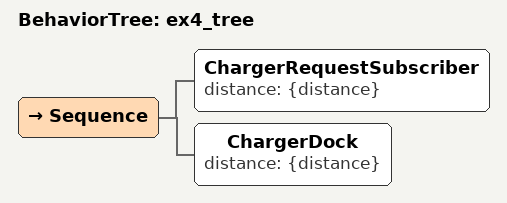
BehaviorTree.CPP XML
<?xml version="1.0" encoding="UTF-8"?>
<root BTCPP_format="4">
  <BehaviorTree ID="ex4_tree">
    <Sequence>
      <ChargerRequestSubscriber distance="{distance}" />
      <ChargerDock distance="{distance}" />
    </Sequence>
  </BehaviorTree>
</root>
